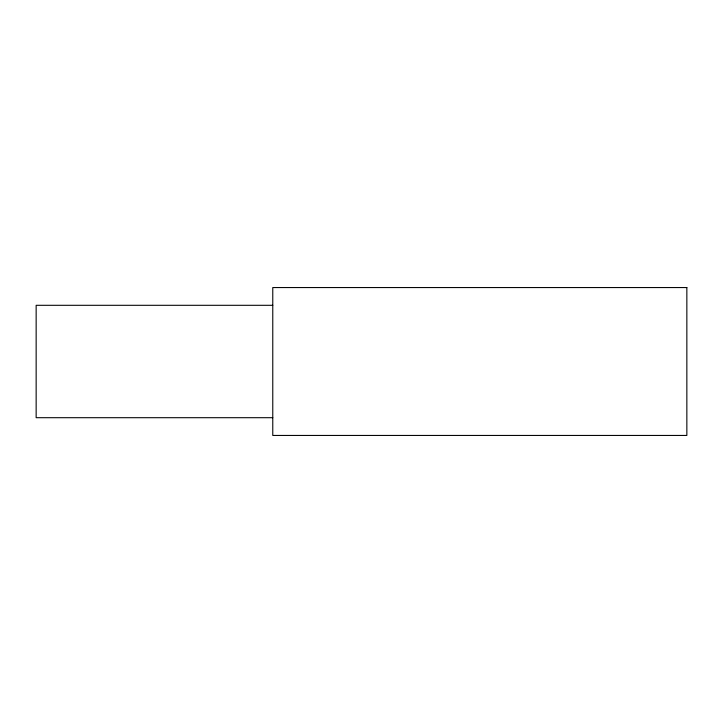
<?xml version="1.0" encoding="UTF-8"?>
<svg xmlns="http://www.w3.org/2000/svg" width="723" height="723" viewBox="0 0 723 723"><rect width="100%" height="100%" fill="white"/><g stroke="black" fill="none" stroke-linecap="round" stroke-linejoin="round"><path stroke-width="1.08" d="M272.77 305.305L36.15 305.305L36.15 417.695L272.77 417.695M686.85 287.555L272.77 287.555L272.77 435.445L686.85 435.445L686.85 287.555"/></g></svg>
